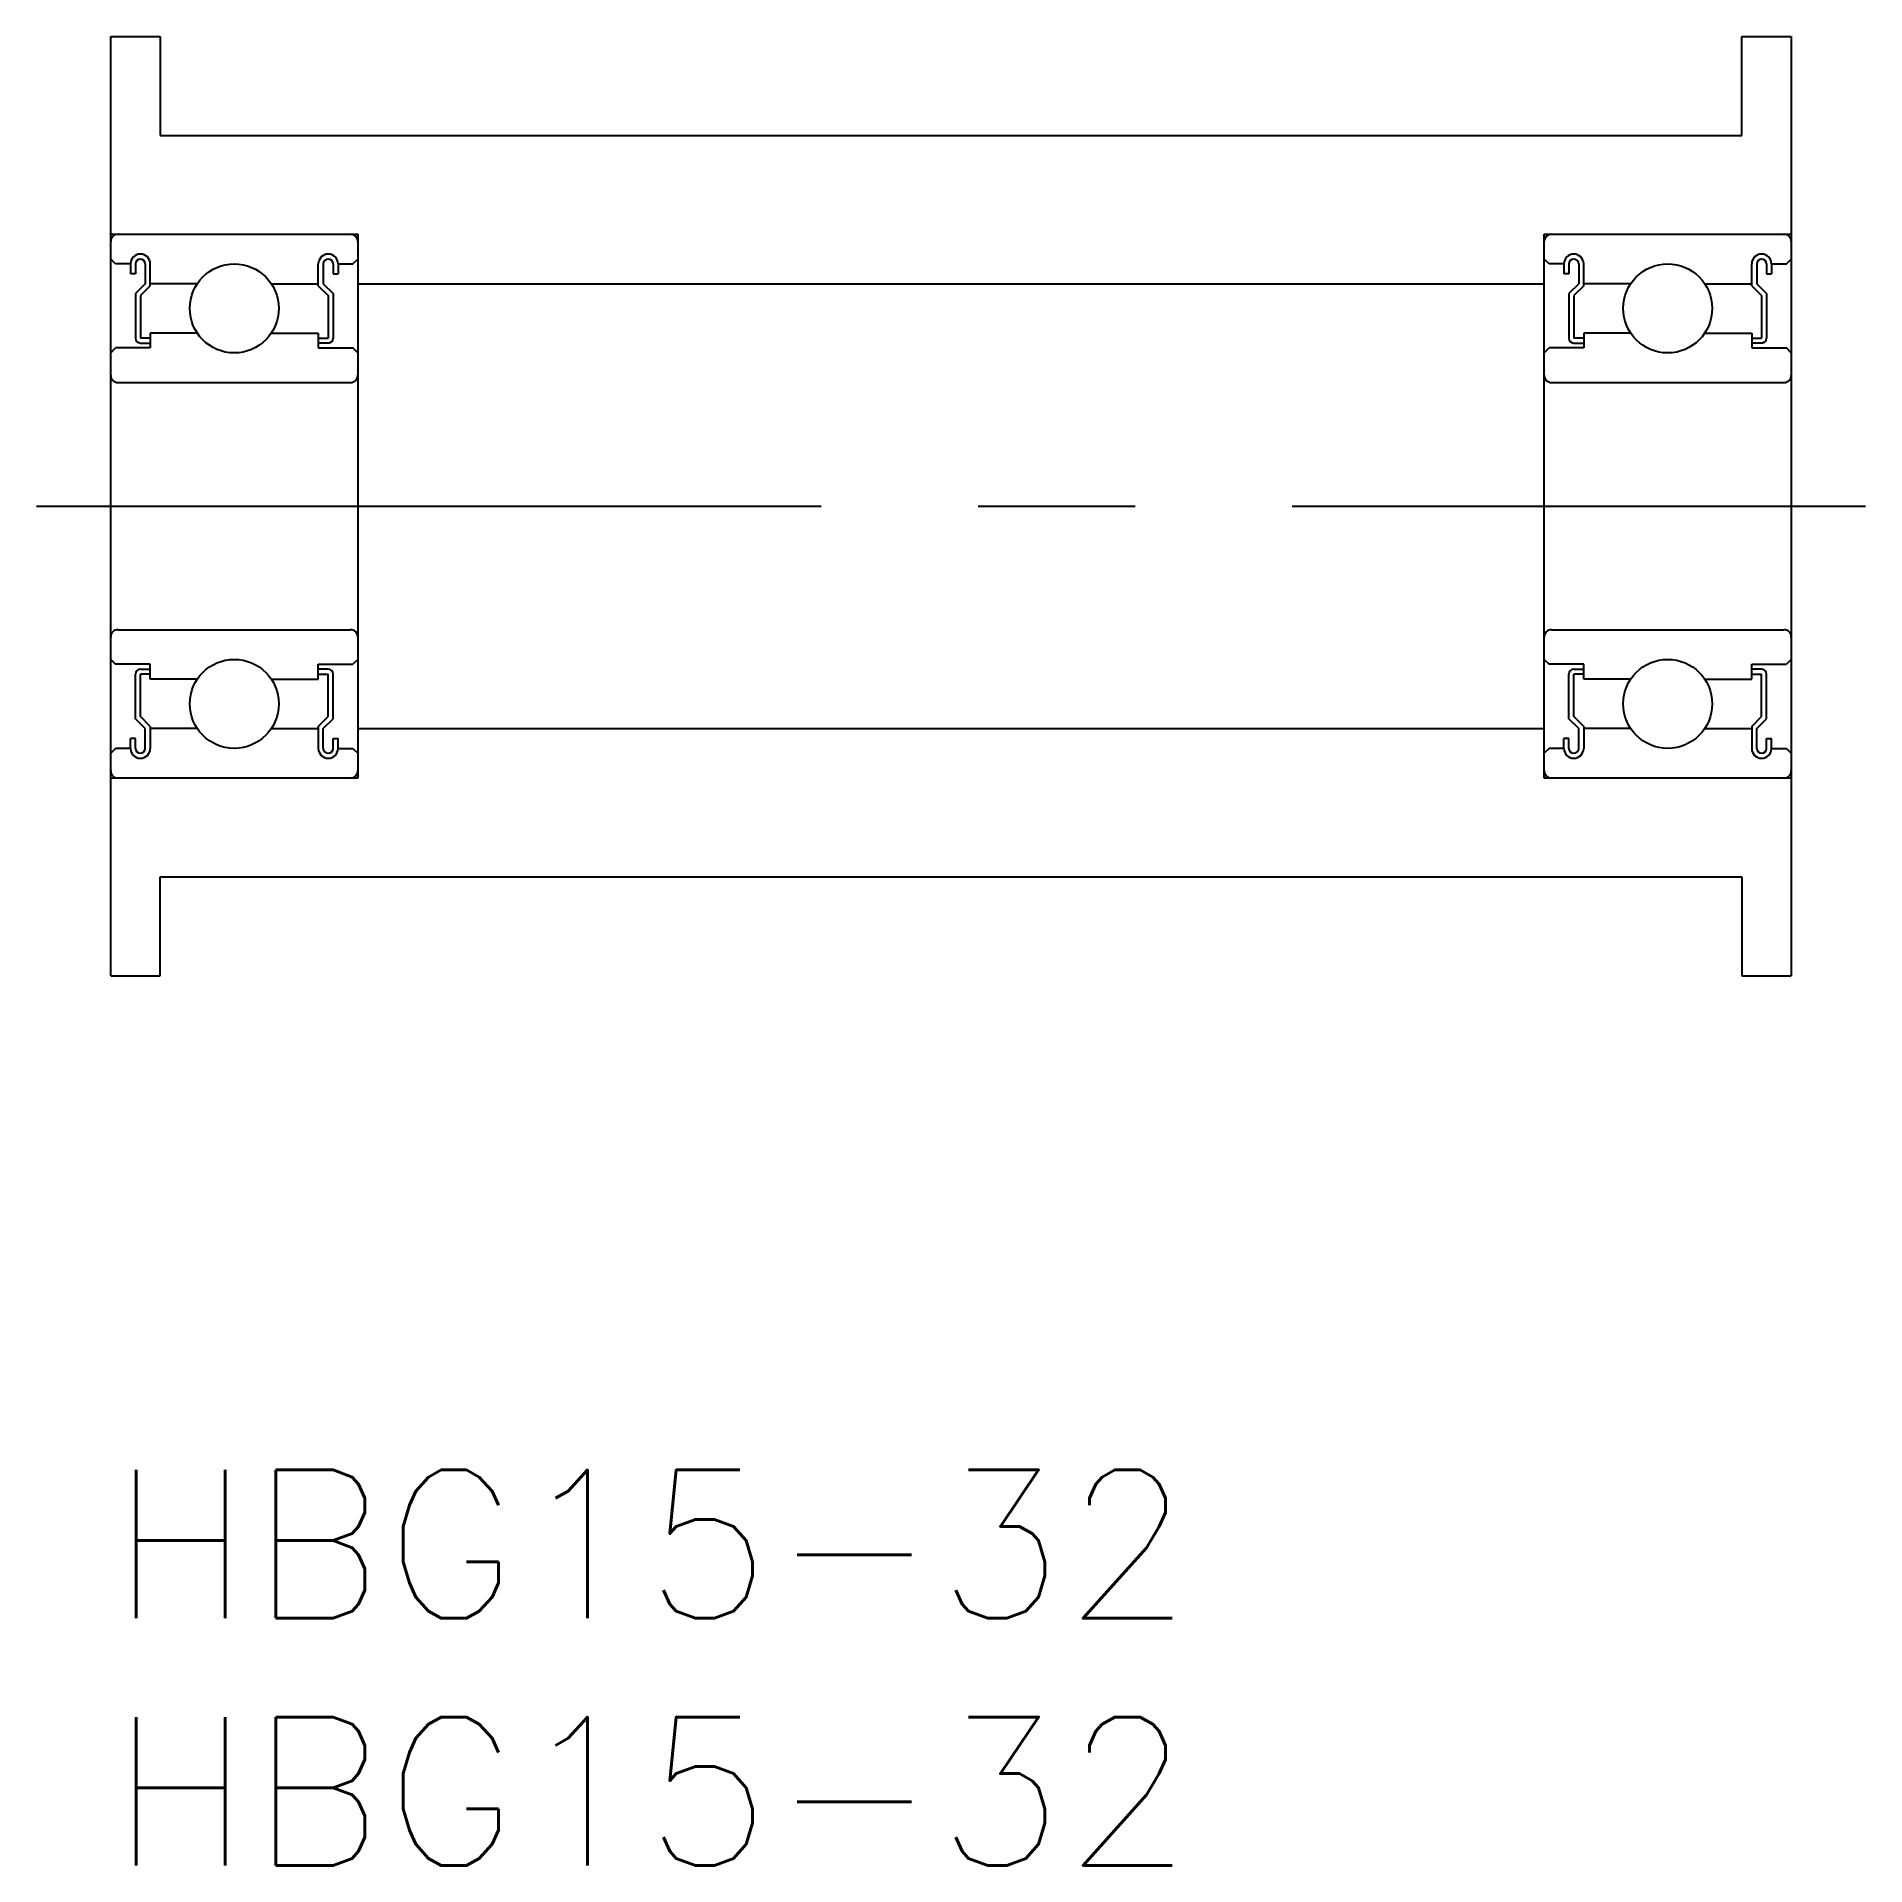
# Model space of a CAD drawing. Extents: x -1.5 to 35.5, y -8 to 29.
import ezdxf

# ---------------------------------------------------------------- set-up
doc = ezdxf.new("R2010")
doc.units = 0
doc.header["$LTSCALE"] = 0.5
doc.linetypes.add('CENTER', pattern=[50.8, 31.75, -6.35, 6.35, -6.35])
for name, color, linetype in [('MSM_CENTER', 1, 'CENTER'), ('MSM_CONTINUOUS', 7, 'CONTINUOUS'), ('MSM_PART_NUMBER', 7, 'CONTINUOUS')]:
    doc.layers.add(name, color=color, linetype=linetype)
doc.styles.get("Standard").update_dxf_attribs({"font": 'txt.shx', "height": 3, "bigfont": 'bigfont.shx'})

# ---------------------------------------------------------------- blocks, each defined once
blk = doc.blocks.new('*U2')
at = {"layer": 'MSM_PART_NUMBER'}
blk.add_text('HBG15-32', height=3, dxfattribs=at).set_placement((0, -3))
blk = doc.blocks.new('*U3')
at = {"layer": 'MSM_PART_NUMBER'}
blk.add_text('HBG15-32', height=3, dxfattribs=at).set_placement((0, -8))

msp = doc.modelspace()

# ---------------------------------------------------------------- linework, layer by layer
at = {"layer": 'MSM_CENTER'}
msp.add_line((-1.5, 19.5), (35.5, 19.5), dxfattribs=at)
at = {"layer": 'MSM_CONTINUOUS'}
for p, q in [((0, 29), (1, 29)), ((0, 10), (0, 29)), ((1, 29), (1, 27)), ((33, 27), (33, 29)), ((33, 29), (34, 29)), ((34, 29), (34, 10)), ((1, 27), (33, 27)), ((0, 25), (5, 25)), ((5, 25), (5, 14)), ((29, 25), (34, 25)), ((29, 14), (29, 25)), ((0.1, 24.4), (0, 24.5)), ((4.9, 24.4), (5, 24.5)), ((29.1, 24.4), (29, 24.5)), ((33.9, 24.4), (34, 24.5)), ((0.4, 24.4), (0.1, 24.4)), ((0.4, 24.4), (0.4, 24.2)), ((0.5, 24.2), (0.4, 24.2)), ((0.5, 24.4), (0.5, 24.2)), ((0.7, 24.4), (0.7, 24)), ((0.8, 23.959), (0.8, 24.4)), ((4.2, 23.959), (4.2, 24.4)), ((4.3, 24.4), (4.3, 24)), ((4.5, 24.4), (4.5, 24.2)), ((4.5, 24.2), (4.6, 24.2)), ((4.6, 24.4), (4.6, 24.2)), ((4.6, 24.4), (4.9, 24.4)), ((29.4, 24.4), (29.1, 24.4)), ((29.4, 24.4), (29.4, 24.2)), ((29.5, 24.2), (29.4, 24.2)), ((29.5, 24.4), (29.5, 24.2)), ((29.7, 24.4), (29.7, 24)), ((29.8, 23.959), (29.8, 24.4)), ((33.2, 23.959), (33.2, 24.4)), ((33.3, 24.4), (33.3, 24)), ((33.5, 24.4), (33.5, 24.2)), ((33.5, 24.2), (33.6, 24.2)), ((33.6, 24.4), (33.6, 24.2)), ((33.6, 24.4), (33.9, 24.4)), ((0.7, 24), (0.5, 23.8)), ((0.5, 23.8), (0.5, 22.9)), ((0.8, 23.959), (0.6, 23.759)), ((0.6, 23.759), (0.6, 22.9)), ((1.752, 24), (0.8, 24)), ((3.248, 24), (4.2, 24)), ((4.2, 23.959), (4.4, 23.759)), ((4.3, 24), (4.5, 23.8)), ((4.4, 23.759), (4.4, 22.9)), ((4.5, 23.8), (4.5, 22.9)), ((5, 24), (29, 24)), ((29.7, 24), (29.5, 23.8)), ((29.5, 23.8), (29.5, 22.9)), ((29.8, 23.959), (29.6, 23.759)), ((29.6, 23.759), (29.6, 22.9)), ((30.752, 24), (29.8, 24)), ((32.248, 24), (33.2, 24)), ((33.2, 23.959), (33.4, 23.759)), ((33.3, 24), (33.5, 23.8)), ((33.4, 23.759), (33.4, 22.9)), ((33.5, 23.8), (33.5, 22.9)), ((1.752, 23), (0.8, 23)), ((0.8, 23), (0.8, 22.7)), ((3.248, 23), (4.2, 23)), ((4.2, 23), (4.2, 22.7)), ((30.752, 23), (29.8, 23)), ((29.8, 23), (29.8, 22.7)), ((32.248, 23), (33.2, 23)), ((33.2, 23), (33.2, 22.7)), ((0, 22.6), (0.1, 22.7)), ((0.8, 22.7), (0.1, 22.7)), ((0.8, 22.9), (0.6, 22.9)), ((0.6, 22.8), (0.8, 22.8)), ((4.2, 22.9), (4.4, 22.9)), ((4.4, 22.8), (4.2, 22.8)), ((4.2, 22.7), (4.9, 22.7)), ((5, 22.6), (4.9, 22.7)), ((29, 22.6), (29.1, 22.7)), ((29.8, 22.7), (29.1, 22.7)), ((29.8, 22.9), (29.6, 22.9)), ((29.6, 22.8), (29.8, 22.8)), ((33.2, 22.9), (33.4, 22.9)), ((33.4, 22.8), (33.2, 22.8)), ((33.2, 22.7), (33.9, 22.7)), ((34, 22.6), (33.9, 22.7)), ((0.15, 22), (4.85, 22)), ((29.15, 22), (33.85, 22)), ((0.15, 17), (4.85, 17)), ((29.15, 17), (33.85, 17)), ((0, 16.4), (0.1, 16.3)), ((0.8, 16.3), (0.1, 16.3)), ((0.8, 16), (0.8, 16.3)), ((4.2, 16.3), (4.9, 16.3)), ((4.2, 16), (4.2, 16.3)), ((5, 16.4), (4.9, 16.3)), ((29, 16.4), (29.1, 16.3)), ((29.8, 16.3), (29.1, 16.3)), ((29.8, 16), (29.8, 16.3)), ((33.2, 16.3), (33.9, 16.3)), ((33.2, 16), (33.2, 16.3)), ((34, 16.4), (33.9, 16.3)), ((0.5, 15.2), (0.5, 16.1)), ((0.6, 16.2), (0.8, 16.2)), ((0.6, 15.241), (0.6, 16.1)), ((0.8, 16.1), (0.6, 16.1)), ((1.752, 16), (0.8, 16)), ((3.248, 16), (4.2, 16)), ((4.4, 16.2), (4.2, 16.2)), ((4.2, 16.1), (4.4, 16.1)), ((4.4, 15.241), (4.4, 16.1)), ((4.5, 15.2), (4.5, 16.1)), ((29.5, 15.2), (29.5, 16.1)), ((29.6, 16.2), (29.8, 16.2)), ((29.6, 15.241), (29.6, 16.1)), ((29.8, 16.1), (29.6, 16.1)), ((30.752, 16), (29.8, 16)), ((32.248, 16), (33.2, 16)), ((33.4, 16.2), (33.2, 16.2)), ((33.2, 16.1), (33.4, 16.1)), ((33.4, 15.241), (33.4, 16.1)), ((33.5, 15.2), (33.5, 16.1)), ((0.7, 15), (0.5, 15.2)), ((0.8, 15.041), (0.6, 15.241)), ((4.2, 15.041), (4.4, 15.241)), ((4.3, 15), (4.5, 15.2)), ((29.7, 15), (29.5, 15.2)), ((29.8, 15.041), (29.6, 15.241)), ((33.2, 15.041), (33.4, 15.241)), ((33.3, 15), (33.5, 15.2)), ((0.7, 14.6), (0.7, 15)), ((0.8, 15.041), (0.8, 14.6)), ((1.752, 15), (0.8, 15)), ((3.248, 15), (4.2, 15)), ((4.2, 15.041), (4.2, 14.6)), ((4.3, 14.6), (4.3, 15)), ((5, 15), (29, 15)), ((29.7, 14.6), (29.7, 15)), ((29.8, 15.041), (29.8, 14.6)), ((30.752, 15), (29.8, 15)), ((32.248, 15), (33.2, 15)), ((33.2, 15.041), (33.2, 14.6)), ((33.3, 14.6), (33.3, 15)), ((0.1, 14.6), (0, 14.5)), ((0.4, 14.6), (0.1, 14.6)), ((0.4, 14.6), (0.4, 14.8)), ((0.5, 14.8), (0.4, 14.8)), ((0.5, 14.6), (0.5, 14.8)), ((4.5, 14.6), (4.5, 14.8)), ((4.5, 14.8), (4.6, 14.8)), ((4.6, 14.6), (4.6, 14.8)), ((4.6, 14.6), (4.9, 14.6)), ((4.9, 14.6), (5, 14.5)), ((29.1, 14.6), (29, 14.5)), ((29.4, 14.6), (29.1, 14.6)), ((29.4, 14.6), (29.4, 14.8)), ((29.5, 14.8), (29.4, 14.8)), ((29.5, 14.6), (29.5, 14.8)), ((33.5, 14.6), (33.5, 14.8)), ((33.5, 14.8), (33.6, 14.8)), ((33.6, 14.6), (33.6, 14.8)), ((33.6, 14.6), (33.9, 14.6)), ((33.9, 14.6), (34, 14.5)), ((5, 14), (0, 14)), ((34, 14), (29, 14)), ((1, 12), (33, 12)), ((1, 10), (1, 12)), ((33, 12), (33, 10)), ((0, 10), (1, 10)), ((33, 10), (34, 10))]:
    msp.add_line(p, q, dxfattribs=at)
for centre in [(2.5, 23.5), (31.5, 23.5), (2.5, 15.5), (31.5, 15.5)]:
    msp.add_circle(centre, 0.9, dxfattribs=at)
for centre, radius, start, end in [((0.15, 24.85), 0.15, 90, 180), ((4.85, 24.85), 0.15, 0, 90), ((29.15, 24.85), 0.15, 90, 180), ((33.85, 24.85), 0.15, 0, 90), ((0.6, 24.4), 0.2, 0, 180), ((0.6, 24.4), 0.1, 0, 180), ((4.4, 24.4), 0.2, 0, 180), ((4.4, 24.4), 0.1, 0, 180), ((29.6, 24.4), 0.2, 0, 180), ((29.6, 24.4), 0.1, 0, 180), ((33.4, 24.4), 0.2, 0, 180), ((33.4, 24.4), 0.1, 0, 180), ((0.6, 22.9), 0.1, 180, 270), ((4.4, 22.9), 0.1, 270, 0), ((29.6, 22.9), 0.1, 180, 270), ((33.4, 22.9), 0.1, 270, 0), ((0.15, 22.15), 0.15, 180, 270), ((4.85, 22.15), 0.15, 270, 0), ((29.15, 22.15), 0.15, 180, 270), ((33.85, 22.15), 0.15, 270, 0), ((0.15, 16.85), 0.15, 90, 180), ((4.85, 16.85), 0.15, 0, 90), ((29.15, 16.85), 0.15, 90, 180), ((33.85, 16.85), 0.15, 0, 90), ((0.6, 16.1), 0.1, 90, 180), ((4.4, 16.1), 0.1, 360, 90), ((29.6, 16.1), 0.1, 90, 180), ((33.4, 16.1), 0.1, 360, 90), ((0.6, 14.6), 0.2, 180, 0), ((0.6, 14.6), 0.1, 180, 0), ((4.4, 14.6), 0.2, 180, 0), ((4.4, 14.6), 0.1, 180, 0), ((29.6, 14.6), 0.2, 180, 0), ((29.6, 14.6), 0.1, 180, 0), ((33.4, 14.6), 0.2, 180, 0), ((33.4, 14.6), 0.1, 180, 0), ((0.15, 14.15), 0.15, 180, 270), ((4.85, 14.15), 0.15, 270, 0), ((29.15, 14.15), 0.15, 180, 270), ((33.85, 14.15), 0.15, 270, 0)]:
    msp.add_arc(centre, radius, start, end, dxfattribs=at)

# ---------------------------------------------------------------- block references
for name in ['*U2', '*U3']:
    msp.add_blockref(name, (0, 0), dxfattribs=at)

doc.saveas('drawing.dxf')
